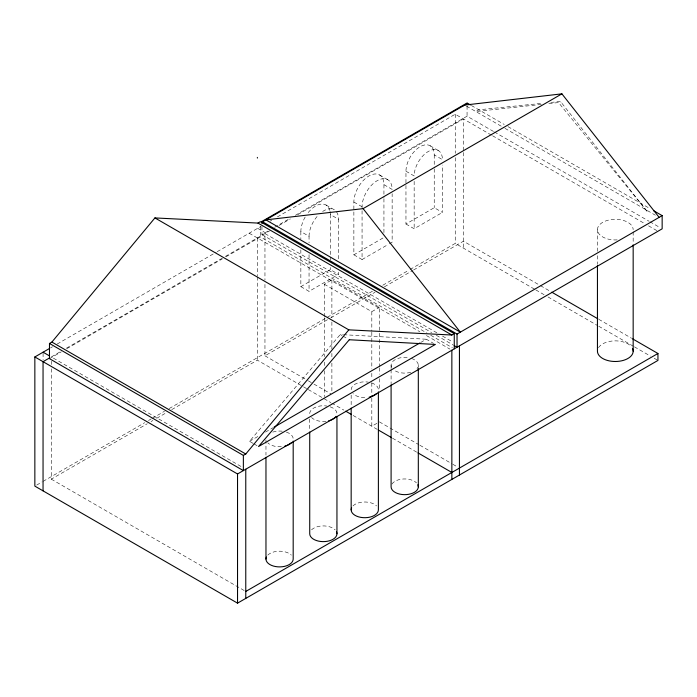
<?xml version="1.0" encoding="UTF-8"?>
<svg xmlns="http://www.w3.org/2000/svg" width="697" height="697" viewBox="0 0 697 697"><rect width="100%" height="100%" fill="white"/><g stroke="black" fill="none" stroke-linecap="round" stroke-linejoin="round"><path stroke-width="0.52" stroke-dasharray="3.48 2.61" d="M253.133 443.405L249.526 441.314L340.267 334.534L342.419 334.656M50.611 347.855L52.493 346.766M57.198 344.048L216.236 252.227M217.176 251.687L260.478 226.691M269.887 221.254L271.769 220.174M277.415 216.906L455.254 114.23L491.638 135.244M261.941 226.499L261.941 234.61L268.075 231.073M274.662 227.274L289.717 218.579M295.362 215.321L467.06 116.19L493.45 131.428M59.75 352.046L51.282 356.934L242.007 467.042M66.346 348.239L224.434 256.966M225.375 256.418L269.652 230.855M279.061 225.427L290.353 218.91M297.88 214.563L463.453 118.969L463.453 151.415M49.478 358.667L61.292 351.846M66.947 348.587L222.212 258.944M225.976 256.766L260.373 236.91L426.965 333.088M405.959 171.209L414.157 175.949A19.986 11.544 -60 0 1 428.298 151.467A19.986 11.544 -60 0 1 442.429 159.622L434.231 154.891A19.986 11.544 -60 0 0 420.091 146.727A19.986 11.544 -60 0 0 405.959 171.209L405.959 224.025L434.231 207.706L442.429 212.437L442.429 165.015M353.867 254.814L362.065 259.545L362.065 206.765A21.267 12.276 -60 0 1 377.103 180.723A21.267 12.276 -60 0 1 392.141 189.401L383.934 184.67A21.267 12.276 -60 0 0 368.905 175.993A21.267 12.276 -60 0 0 353.867 202.034L353.867 254.814L383.002 237.991M300.851 249.918L300.851 286.624L330.326 269.608L338.524 274.339L338.524 272.178M405.959 224.025L414.157 228.755L442.429 212.437M362.065 259.545L388.377 244.359M389.318 243.811L392.141 242.19L392.141 193.714M300.851 286.624L309.05 291.355L338.524 274.339M324.305 316.665L324.305 284.228L331.885 279.854L379.395 307.29L379.395 332.147M36.68 485.068L42.168 481.897M43.083 481.374L144.715 422.696M148.478 420.526L151.301 418.888M152.242 418.348L164.475 411.282M169.179 408.573L326.335 317.841M327.276 317.292L372.442 291.215M382.792 285.239L409.148 270.027M410.089 269.486L455.254 243.41L534.86 289.368M51.282 368.826L51.282 479.161L147.267 423.741M151.031 421.572L152.913 420.483M156.677 418.313L166.086 412.877M171.741 409.618L257.367 360.175L302.62 386.304M264.956 284.411L264.956 355.801L329.864 318.32M330.805 317.78L375.021 292.252M384.43 286.824L412.65 270.523M413.591 269.983L463.453 241.197L539.556 285.134M324.305 284.228L371.815 311.664L379.395 307.29M249.526 441.314L259.868 435.346M265.513 432.088L273.032 427.74M420.7 342.488L426.346 339.23L433.56 343.394M376.868 423.332L371.815 426.25L371.815 398.144M541.334 104.419L475.824 111.529L478.83 109.795L542.205 103.313M548.853 103.609L561.12 102.276M550.804 102.433L560.466 101.44L647.713 212.158L558.515 102.555M343.499 334.708L426.346 339.23M471.39 105.5L504.21 124.449M507.974 126.619L649.926 208.577M466.52 106.162L504.027 127.812M504.968 128.353L655.38 215.199M494.391 131.968L648.959 221.202M649.9 221.751L660.268 227.736M492.579 135.784L644.786 223.659M648.541 225.828L657.942 231.256M430.084 145.743L438.291 150.474M379.534 174.938L387.732 179.669M540.497 285.674L550.83 291.642M598.749 319.304L631.63 338.289M535.801 289.908L544.252 294.787M548.016 296.957L597.808 325.708M598.749 326.248L633.512 346.322M634.453 346.862L650.423 356.089M654.178 358.258L657.942 360.427M353.867 202.034L362.065 206.765M326.004 205.005L334.203 209.736A20.84 12.032 -60 0 0 322.249 211.757M330.038 211.383A20.84 12.032 -60 0 1 330.326 214.545L338.524 219.276L338.524 259.223M305.164 217.037A20.84 12.032 -60 0 0 300.851 231.561L309.05 236.292L309.05 242.774M257.655 228.32L265.252 232.702M436.888 332.835L264.956 233.573L264.956 280.081M442.525 336.093L452.858 342.061M261.941 234.61L431.661 332.6M436.357 335.309L453.277 345.076M430.729 335.257L452.379 347.759M249.169 233.216L419.855 331.763M426.442 335.562L449.974 349.145M340.267 334.534L342.079 335.579M342.976 336.102L347.489 338.698M264.956 355.801L307.377 380.292M308.318 380.841L313.031 383.559M313.972 384.099L330.944 393.901M379.395 421.877L418.949 444.712M419.89 445.252L451.9 463.74M452.841 464.28L457.554 466.999M303.561 386.844L307.333 389.022M308.274 389.571L330.822 402.587M331.755 403.127L343.865 410.115M353.179 415.499L377.469 429.518M392.533 438.213L417.015 452.344M254.03 443.919L257.637 446.01M51.282 479.161L244.83 590.899M633.164 231.813L633.164 243.75M597.442 229.644L597.442 251.347M597.442 255.686L597.442 264.363M467.06 106.049L467.06 116.19M463.453 152.495L463.453 248.141M455.254 114.23L455.254 153.314M455.254 157.653L455.254 243.41M434.231 154.891L434.231 167.829M434.231 168.901L434.231 207.706M418.313 365.263L418.313 367.432M414.157 181.333L414.157 228.755M391.095 365.263L391.095 368.521M391.095 369.61L391.095 383.716M383.934 184.67L383.934 197.6M383.934 198.671L383.934 233.147M379.395 333.227L379.395 366.744M379.395 367.824L379.395 374.306M379.395 378.637L379.395 390.529M371.815 311.664L371.815 331.119M371.815 332.199L371.815 368.957M371.815 373.278L371.815 378.689M371.815 383.01L371.815 397.063M351.166 395.121L351.166 405.942M331.885 279.854L331.885 317.693M331.885 322.014L331.885 349.04M331.885 353.362L331.885 357.692M331.885 363.093L331.885 392.28M330.326 214.545L330.326 259.894M330.326 267.448L330.326 269.608M324.305 317.745L324.305 356.664M324.305 362.065L324.305 366.387M324.305 370.717L324.305 396.663M309.729 419.036L309.729 429.866M309.05 254.649L309.05 291.355M300.851 231.561L300.851 239.115M265.966 439.981L265.966 455.132M260.373 226.046L260.373 236.91M257.367 237.947L257.367 275.812M257.367 276.892L257.367 360.175M51.282 361.255L51.282 364.505M43.083 353.283L43.083 359.8M281.344 446.69A13.609 7.859 0 0 1 267.787 442.83M272.771 432.096A13.609 7.859 0 0 1 283.095 431.312M286.38 432.096A13.609 7.859 0 0 1 293.184 438.901M267.787 555.117A13.609 7.859 0 0 1 291.355 555.117M326.004 421.337A13.609 7.859 0 0 1 311.559 417.555M309.729 413.626A13.609 7.859 0 0 1 326.867 406.037M330.143 406.821A13.609 7.859 0 0 1 336.947 413.626M311.559 529.842A13.609 7.859 0 0 1 335.126 529.842M364.775 397.569A13.609 7.859 0 0 1 352.987 393.639M351.166 389.71A13.609 7.859 0 0 1 368.295 382.122M371.579 382.906A13.609 7.859 0 0 1 378.384 389.71M352.987 505.926A13.609 7.859 0 0 1 376.563 505.926M411.509 358.458A13.609 7.859 0 0 1 417.033 368.591M410.725 372.311A13.609 7.859 0 0 1 395.077 370.821M391.557 367.302A13.609 7.859 0 0 1 408.224 357.674M391.914 484.119A13.609 7.859 0 0 1 403.519 478.97A13.609 7.859 0 0 1 416.492 482.873M617.167 239.899A17.861 10.316 0 0 1 597.486 230.358A17.861 10.316 0 0 1 614.684 219.337A17.861 10.316 0 0 1 633.164 229.644M598.523 347.655A17.861 10.316 0 0 1 613.743 340.903A17.861 10.316 0 0 1 630.776 346.017M308.222 212.568A20.84 12.032 -60 0 1 329.82 210.433M336.546 211.914A20.84 12.032 -60 0 1 338.524 219.276M309.05 236.292A20.84 12.032 -60 0 1 318.512 214.946"/><path stroke-width="1.05" d="M49.478 343.455L243.366 455.394L243.366 470.606L49.478 358.667L49.478 343.455L51.883 342.07L154.926 217.926L257.968 223.084L451.856 335.022L454.261 333.636L454.261 348.848M243.366 455.394L245.771 454.008L348.814 329.855L451.856 335.022M257.968 223.084L260.373 221.698L454.261 333.636M261.941 223.458L261.941 221.428L467.06 102.999L470.458 104.959M262.542 221.777L467.661 103.348M632.571 338.838L657.942 353.484L657.942 360.427L237.538 603.149L34.85 486.123L34.85 356.951L49.67 348.395M49.452 357.988L43.048 361.682L43.048 490.862M363.093 208.638L460.334 332.147L265.853 219.869L363.093 208.638L561.904 93.851L659.144 217.368M273.973 427.2L419.76 343.029M261.941 221.428L457.032 334.055L662.15 215.634L662.15 228.825L237.538 473.969L34.85 356.951M245.771 591.448L657.942 353.484M464.655 105.081L561.904 93.851M653.69 210.747L662.15 215.634M462.852 105.43L463.453 105.778M551.771 292.182L597.808 318.764M454.209 345.616L457.032 347.245L457.032 334.055M154.926 217.926L348.814 329.855M345.729 411.195L351.323 414.419M378.41 430.058L391.592 437.672M417.956 452.893L451.856 472.461M51.883 342.07L245.771 454.008M43.083 352.194L49.461 355.879M633.164 244.83L633.164 351.175M597.442 265.452L597.442 351.175A17.861 10.316 0 0 0 617.638 361.403A17.861 10.316 0 0 0 632.562 348.509M459.436 345.86L459.436 475.032M451.856 350.234L451.856 479.405M418.313 368.521L418.313 486.802M391.095 384.796L391.095 486.802A13.609 7.859 0 0 0 406.482 494.591A13.609 7.859 0 0 0 417.851 484.763M378.384 391.871L378.384 509.856A13.609 7.859 0 0 1 362.998 517.644A13.609 7.859 0 0 1 351.628 507.817M351.166 408.111L351.166 509.856M336.947 416.876L336.947 533.771M309.729 432.027L309.729 533.771A13.609 7.859 0 0 0 325.116 541.56A13.609 7.859 0 0 0 336.485 531.741M293.184 441.062L293.184 559.046A13.609 7.859 0 0 1 277.798 566.835A13.609 7.859 0 0 1 266.428 557.008M265.966 457.302L265.966 559.046M257.367 157.391L257.367 158.08M245.771 469.22L245.771 598.392M237.538 473.969L237.538 603.149M291.355 442.83A13.609 7.859 0 0 1 284.777 446.158M336.128 416.318A13.609 7.859 0 0 1 328.548 420.883M376.563 393.639A13.609 7.859 0 0 1 369.149 397.151M349.293 339.744L258.543 446.524L435.364 344.44L349.293 339.744"/></g></svg>
